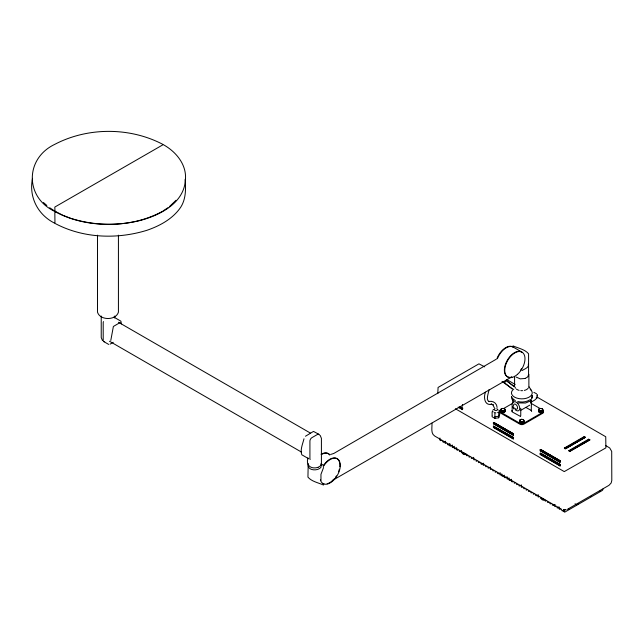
<?xml version="1.0" encoding="UTF-8"?>
<svg xmlns="http://www.w3.org/2000/svg" width="644" height="644" viewBox="0 0 644 644"><rect width="100%" height="100%" fill="white"/><g stroke="black" fill="none" stroke-linecap="round" stroke-linejoin="round"><path stroke-width="0.97" d="M532.121 398.306L532.186 395.368M121.386 323.932L120.903 321.179L113.883 317.114M32.53 178.34C28.626 196.798 37.666 214.581 54.346 223.025L54.531 223.074M531.211 402.363L531.324 401.421M513.582 437.493L513.244 438.958L493.409 427.503L493.409 426.127L513.582 437.493L513.067 438.532L493.69 427.342L493.409 426.127L513.413 437.534M540.227 454.535L541.024 453.336L540.227 453.159L540.227 454.535L560.063 465.982L560.401 464.525L541.862 453.819M485.487 392.18C483.354 397.074 484.529 406.155 491.774 404.191L491.131 404.086L493.199 404.899L492.724 404.456L494.415 407.974M308.194 463.632L307.945 477.124C311.624 481.535 318.369 482.742 323.513 485.037M308.194 464.783C307.47 470.941 318.563 471.319 321.187 466.908M528.877 387.744L528.877 374.349M536.935 397.002L605.746 436.745L605.883 447.878L564.249 471.593L455.364 408.739M489.029 389.676C488.506 393.331 485.31 400.616 489.416 401.606M537.112 397.742L537.112 394.571L537.289 395.617M110.784 340.475L113.376 326.476L120.082 322.547M303.984 438.781C302.809 443.708 299.935 449.89 301.786 454.761L308.758 458.786M565.601 448.562L564.353 448.047L565.537 448.731L585.38 437.276L584.189 436.592L564.353 448.047L564.659 448.417L584.261 437.091M570.045 451.331L568.853 450.647L588.697 439.192L589.888 439.884L570.045 451.331L568.853 450.647L569.159 451.017L588.769 439.699M492.121 415.621L492.121 416.765L494.898 418.367L498.698 417.779L499.712 414.446M323.586 467.464L320.954 474.37L320.97 480.424M513.244 435.264L513.582 433.798L494.206 422.609L493.409 423.808L513.244 435.264L513.244 433.887L493.409 422.432L493.409 423.808M494.206 426.304L493.409 427.503M559.556 460.339L541.024 449.641L540.227 450.84L560.063 462.287L560.063 460.919L540.227 449.464L540.227 450.84M531.356 398.435L532.121 396.929M55.754 211.361L54.829 212.528L54.965 223.388C82.931 238.344 117.103 239.552 147.09 230.246C159.422 225.972 171.57 219.499 179.555 208.873C186.011 200.429 185.963 189.392 185.166 179.306M176.045 200.292L169.372 206.635M536.492 397.879L536.227 397.783M305.465 436.238L313.491 431.416L318.861 434.314M496.387 359.143L333.777 453.473L330.678 454.431M537.056 397.92L534.729 400.077L530.954 402.25M504.976 382.319L504.324 382.649L506.039 380.387L514.411 386.585M492.998 409.938L493.537 409.536M498.834 411.878L497.603 412.595M531.268 410.397L531.437 400.737M162.988 210.982L167.875 207.762M110.068 344.146L113.231 342.318M522.131 370.533C524.208 369.004 529.537 367.7 528.354 364.005M332.28 480.553L511.755 376.933M443.877 442.219L445.6 441.221M500.71 409.359L502.36 408.401L504.614 408.755L505.218 410.051L505.218 411.315L503.568 412.265L501.314 411.918L500.71 409.359L501.314 411.918M503.552 408.562L512.141 403.603M501.314 410.663L503.568 411.009L505.218 410.051M448.53 445.028L450.253 444.038M520.585 410.445L529.771 405.14M520.666 416.515L512.181 411.91L512.125 403.852M519.595 420.258L521.246 419.308L523.5 419.655L524.103 420.959L524.103 422.214L522.453 423.172L520.199 422.826L519.595 420.258L520.199 422.826M538.481 409.359L540.131 408.401L542.385 408.755L542.989 410.051L542.989 411.315L541.338 412.265L539.084 411.918L538.481 409.359L539.084 411.918M520.199 421.562L522.453 421.909L524.103 420.959M539.084 410.663L541.338 411.009L542.989 410.051M481.857 464.276L483.692 463.213M498.633 473.831L500.356 472.833M564.965 448.788L584.977 437.373L584.189 436.592L584.341 437.598M565.537 448.731L585.38 437.276M570.31 450.897L589.888 439.884M536.726 495.816L538.448 494.825M553.389 505.443L555.112 504.445M562.8 511.006L565.384 509.509M567.332 509.372L608.991 485.318L611.148 483.016L611.8 480.464L611.703 451.404L609.723 447.966L605.513 445.431M466.184 454.897L466.723 454.584M529.835 399.835C526.277 402.138 521.761 402.452 517.704 401.534M529.835 401.212L525.544 403.015L517.704 402.911M162.175 211.514C134.821 226.253 101.358 227.646 71.927 218.694M317.903 467.399L320.446 465.926L321.412 463.777L321.412 438.347L320.181 435.368M525.077 378.487L527.613 377.014L528.579 374.864L528.579 353.789C524.908 349.378 518.154 348.171 513.018 345.876M566.213 509.798L563.436 510.008M513.582 433.798L513.067 434.829L493.69 423.647L493.409 422.432L494.206 422.609M525.134 378.471L520.183 378.857L516.158 377.078M317.967 467.383C311.084 469.468 305.57 465.467 307.945 457.908M494.986 416.813L498.464 416.274M488.804 401.494C492.805 400.496 496.991 403.144 497.079 407.467M495.92 412.852L494.238 412.595M55.215 211.361L54.346 211.232C24.762 196.919 25.06 158.561 54.635 144.425C87.616 127.085 129.581 127.029 162.626 144.256L162.763 144.53M533.836 392.341L536.533 393.726M541.024 449.641L540.227 449.464L540.509 450.671L560.063 462.287M521.881 352.083L513.123 347.027M71.041 218.445L62.83 215.273L55.65 211.554M501.99 381.377L512.366 388.807M484.723 366.863L478.943 363.844L438.073 387.438L437.791 393.677M506.482 379.421L515.176 384.444M530.696 403.112L540.139 408.562M525.939 407.411L531.075 410.373M493.803 422.52L513.413 433.839M540.622 449.552L560.232 460.871M460.267 406.71L461.949 407.684M459.872 406.767L462.795 408.175L462.464 409.632L458.15 407.145M560.232 464.566L540.227 453.159L540.509 454.366L559.886 465.556M458.914 407.258L462.279 409.206L462.464 408.256L462.464 409.632M575.028 503.809L576.766 504.807M561.721 509.372L434.756 436.069C430.361 433.388 432.325 427.262 431.947 423.164M118.496 322.274L310.4 433.074M109.48 341.231L301.384 452.032M321.308 464.042L323.691 465.419M103.781 341.586L108.667 344.411M515.329 400.681L512.157 398.169L511.513 396.648M49.677 207.738L55.118 211.329M505.943 380.338L514.234 386.714M504.324 382.649L512.181 388.944M43.406 202.49L46.835 205.452M589.485 439.973L588.697 439.192L588.849 440.198M513.453 400.922L512.157 399.546L511.513 396.881M531.268 410.526L531.622 411.274L531.525 410.864M498.834 409.938L499.285 410.912M492.998 411.878L492.547 410.912M102.46 340.531L101.229 337.553L101.229 316.035M513.864 409.029L512.632 406.895M529.118 386.891L531.542 390.699M321.115 463.535L321.412 465.902M513.429 407.089L513.719 407.692M505.218 411.315L504.614 408.755M520.763 415.662L520.755 408.272M564.53 509.476L564.53 511.521M563.717 509.493L563.717 511.529M560.063 464.614L560.063 465.982M558.952 506.739L558.952 508.784M541.338 411.009L541.338 412.265M532.186 395.593L532.186 396.736M530.978 399.755L530.978 402.476M523.5 419.655L523.5 420.918M522.453 421.909L522.453 423.172M521.27 484.811L521.27 486.719A1.296 0.749 -60 0 0 522.187 487.25M514.58 376.37L514.58 386.658M513.244 437.582L513.244 438.958M512.721 399.175L512.721 402.75M511.344 479.257L511.344 481.165M508.961 477.88L508.961 479.917M506.989 476.56L506.989 478.476A1.296 0.749 -60 0 0 507.899 478.999M504.196 475.127L504.196 477.172M503.568 411.009L503.568 412.265A2.246 1.296 0 0 1 500.791 410.631M501.821 473.887L501.821 475.795M499.712 410.55L499.712 413.987M498.698 412.74L498.698 416.177M498.698 416.636L498.698 417.779M494.898 413.327L494.898 416.765M494.898 417.223L494.898 418.367M492.121 411.725L492.121 415.163M490.326 466.94L490.326 468.856A1.296 0.749 -60 0 0 491.235 469.379M473.654 457.321L473.654 459.228A1.296 0.749 -60 0 0 474.572 459.76M461.346 450.389L461.346 452.434M456.588 447.644L456.588 449.681M454.205 446.268L454.205 448.176M452.233 444.948L452.233 446.864A1.296 0.749 -60 0 0 453.151 447.387M449.448 443.644L449.448 445.559M439.924 438.017L439.924 440.061M118.424 235.149L118.424 312.171C115.904 320.632 100.021 320.632 97.494 312.171L97.494 235.149M114.696 316.035L114.696 317.991M104.666 341.666A2.809 1.618 -60 0 1 103.201 340.306L103.201 322.894A2.809 1.618 -60 0 1 103.467 321.589M319.376 435.046A2.801 1.618 -60 0 0 317.46 434.45L311.905 437.662A2.809 1.618 -60 0 0 309.917 441.092L309.917 458.504A2.809 1.618 -60 0 0 310.183 459.494M323.111 466.047A14.305 8.259 -60 0 1 339.557 462.303M339.75 463.189A14.305 8.259 -60 0 1 339.815 466.707M339.364 469.194A14.305 8.259 -60 0 1 338.551 471.754M336.458 475.9A14.305 8.259 -60 0 1 335.403 477.446M334.26 478.862A14.305 8.259 -60 0 1 327.168 483.773M323.98 483.894A14.305 8.259 -60 0 1 322.628 483.362M323.505 466.272A14.305 8.259 -60 0 1 338.712 460.001A14.305 8.259 -60 0 1 334.26 479.539A14.305 8.259 -60 0 1 320.406 479.869M321.453 454.479A14.305 8.259 -60 0 1 329.744 454.68M321.058 454.253A14.305 8.259 -60 0 1 329.817 455.034M521.632 368.473A14.305 8.259 -60 0 1 520.642 370.05M511.859 377.134A14.305 8.259 -60 0 1 505.717 363.554A14.305 8.259 -60 0 1 521.632 351.946M497.385 358.748A14.305 8.259 -60 0 1 513.3 347.14M496.991 358.515A14.305 8.259 -60 0 1 512.906 346.907M530.946 399.433A2.93 1.691 60 0 1 530.946 400.673M530.245 389.322A10.393 5.997 0 0 1 528.684 397.38A10.393 5.997 0 0 1 514.645 397.187A10.393 5.997 0 0 1 513.759 389.097M528.024 388.348A6.754 3.904 0 0 1 524.288 390.409M522.574 390.65A6.754 3.904 0 0 1 520.811 390.626M519.12 390.344A6.754 3.904 0 0 1 516.391 389.073M515.546 388.179A6.754 3.904 0 0 1 515.136 387.189M543.753 499.164A0.845 0.483 0 0 1 542.916 498.681M544.953 499.881A2.399 1.385 0 0 1 542.063 499.664A2.399 1.385 0 0 1 541.685 497.989M465.218 453.682A0.845 0.483 0 0 1 464.187 453.086M466.691 454.189A2.399 1.385 0 0 1 464.083 454.487A2.399 1.385 0 0 1 462.601 453.215M462.682 452.853A2.399 1.385 0 0 1 462.923 452.523M519.805 485.874A1.296 0.749 -60 0 1 518.887 485.343M517.422 484.497A1.296 0.749 -60 0 1 516.512 483.974M515.047 483.129A1.296 0.749 -60 0 1 514.129 482.598M510.281 480.376A1.296 0.749 -60 0 1 509.364 479.844M505.524 477.631A1.296 0.749 -60 0 1 504.606 477.099M503.141 476.254A1.296 0.749 -60 0 1 502.223 475.723M500.758 474.878A1.296 0.749 -60 0 1 499.849 474.354M498.384 473.501A1.296 0.749 -60 0 1 497.466 472.978M496.001 472.133A1.296 0.749 -60 0 1 495.083 471.601M493.618 470.756A1.296 0.749 -60 0 1 492.7 470.225M512.664 481.752A1.296 0.749 -60 0 1 511.747 481.221M488.86 468.011A1.296 0.749 -60 0 1 487.943 467.48M486.478 466.634A1.296 0.749 -60 0 1 485.56 466.103M484.095 465.258A1.296 0.749 -60 0 1 483.177 464.726M481.712 463.881A1.296 0.749 -60 0 1 480.802 463.358M472.197 458.383A1.296 0.749 -60 0 1 471.279 457.86M467.431 455.638A1.296 0.749 -60 0 1 466.514 455.107M469.814 457.015A1.296 0.749 -60 0 1 468.896 456.483M557.897 507.866A1.296 0.749 -60 0 1 556.98 507.335M555.514 506.49A1.296 0.749 -60 0 1 554.597 505.959M553.132 505.113A1.296 0.749 -60 0 1 552.222 504.59M550.757 503.745A1.296 0.749 -60 0 1 549.839 503.214M548.374 502.368A1.296 0.749 -60 0 1 547.456 501.837M545.991 500.992A1.296 0.749 -60 0 1 545.074 500.469M543.608 499.615A1.296 0.749 -60 0 1 542.699 499.092M541.234 498.247A1.296 0.749 -60 0 1 540.316 497.715M538.851 496.87A1.296 0.749 -60 0 1 537.933 496.339M536.468 495.494A1.296 0.749 -60 0 1 535.55 494.97M534.085 494.125A1.296 0.749 -60 0 1 533.176 493.594M531.711 492.749A1.296 0.749 -60 0 1 530.793 492.217M529.328 491.372A1.296 0.749 -60 0 1 528.41 490.841M526.945 489.995A1.296 0.749 -60 0 1 526.035 489.472M524.57 488.627A1.296 0.749 -60 0 1 523.653 488.096M577.435 504.421A1.401 0.813 60 0 1 577.201 504.397M577.934 503.713A1.401 0.813 60 0 1 577.644 504.357M568.789 508.993A1.401 0.813 60 0 1 568.749 509.275M599.814 491.34A1.401 0.813 60 0 1 599.556 491.227M600.546 490.656A1.401 0.813 60 0 1 600.256 491.3M590.902 496.645A1.401 0.813 60 0 1 590.669 496.621M591.369 496.218A1.401 0.813 60 0 1 591.264 496.435M602.985 489.021A1.296 0.749 -60 0 1 602.068 490.607L565.038 511.988A1.296 0.749 -60 0 1 564.12 511.457M562.655 510.611A1.296 0.749 -60 0 1 561.737 510.088M560.272 509.243A1.296 0.749 -60 0 1 559.362 508.712M465.049 454.262A1.296 0.749 -60 0 1 464.139 453.73M462.674 452.885A1.296 0.749 -60 0 1 461.756 452.362M460.291 451.516A1.296 0.749 -60 0 1 459.373 450.985M457.908 450.14A1.296 0.749 -60 0 1 456.99 449.609M446.01 443.265A1.296 0.749 -60 0 1 445.093 442.742M448.385 444.642A1.296 0.749 -60 0 1 447.467 444.11M450.768 446.018A1.296 0.749 -60 0 1 449.85 445.487M455.525 448.763A1.296 0.749 -60 0 1 454.616 448.24M443.627 441.897A1.296 0.749 -60 0 1 442.71 441.365M479.337 462.513A1.296 0.749 -60 0 1 478.42 461.981M476.954 461.136A1.296 0.749 -60 0 1 476.037 460.605M441.245 440.52A1.296 0.749 -60 0 1 440.327 439.989M500.533 411.299A2.809 1.618 0 0 0 500.976 413.255L519.861 424.163A2.809 1.618 0 0 0 523.83 424.163L542.715 413.255A2.809 1.618 0 0 0 543.166 411.299M500.533 410.389A2.809 1.618 0 0 0 500.976 412.337L519.861 423.245A2.809 1.618 0 0 0 523.83 423.245L542.715 412.337A2.809 1.618 0 0 0 542.715 410.051M496.749 408.699A1.666 0.966 0 0 1 497.192 410.156A1.666 0.966 0 0 1 494.64 410.156A1.666 0.966 0 0 1 495.083 408.699M504.019 411.13A1.095 0.628 0 0 1 503.906 411.283M504.55 410.276A2.246 1.296 0 0 1 504.679 412.031A2.246 1.296 0 0 1 501.676 412.257A2.246 1.296 0 0 1 501.016 410.55M504.55 410.051A2.246 1.296 0 0 1 503.544 412.216M522.799 422.182A1.095 0.628 0 0 1 522.622 422.319M523.789 421.45A2.246 1.296 0 0 1 521.849 423.398A2.246 1.296 0 0 1 519.901 421.45M523.789 421.224A2.246 1.296 0 0 1 521.849 423.164A2.246 1.296 0 0 1 519.901 421.224M542.675 410.55A2.246 1.296 0 0 1 540.735 412.49A2.246 1.296 0 0 1 538.787 410.55M542.675 410.317A2.246 1.296 0 0 1 540.735 412.265A2.246 1.296 0 0 1 538.787 410.317M512.696 403.233A5.047 2.914 60 0 1 517.068 402.838A5.047 2.914 60 0 1 519.595 409.351A5.047 2.914 60 0 1 515.216 409.737M513.598 406.106A2.858 1.65 60 0 1 515.023 404.078A2.858 1.65 60 0 1 517.502 407.153A2.858 1.65 60 0 1 516.069 409.19M515.546 408.964A2.858 1.65 60 0 1 514.54 408.071M185.383 180.159C183.854 203.939 158.432 216.014 138.106 221.013C110.478 227.155 80.146 225.215 54.965 211.594L54.82 207.062L163.238 144.61C175.989 151.654 187.05 164.775 185.383 180.159M462.464 404.561L462.464 405.937L462.464 404.561M560.063 460.919L559.886 461.861L560.063 460.919M110.269 341.924L110.269 341.924M512.109 410.671L512.012 411.081L512.109 410.671M517.494 374.341A14.305 8.259 -60 0 0 522.034 352.179A14.305 8.259 -60 0 0 505.105 367.185A14.305 8.259 -60 0 0 517.494 374.341M501.958 410.566A1.964 1.135 0 0 0 504.928 409.608A1.964 1.135 0 0 0 502.006 408.602A1.964 1.135 0 0 0 501.958 410.566M520.843 421.466A1.964 1.135 0 0 0 523.814 420.508A1.964 1.135 0 0 0 520.891 419.502A1.964 1.135 0 0 0 520.843 421.466M539.728 410.566A1.964 1.135 0 0 0 542.699 409.608A1.964 1.135 0 0 0 539.777 408.602A1.964 1.135 0 0 0 539.728 410.566"/></g></svg>
